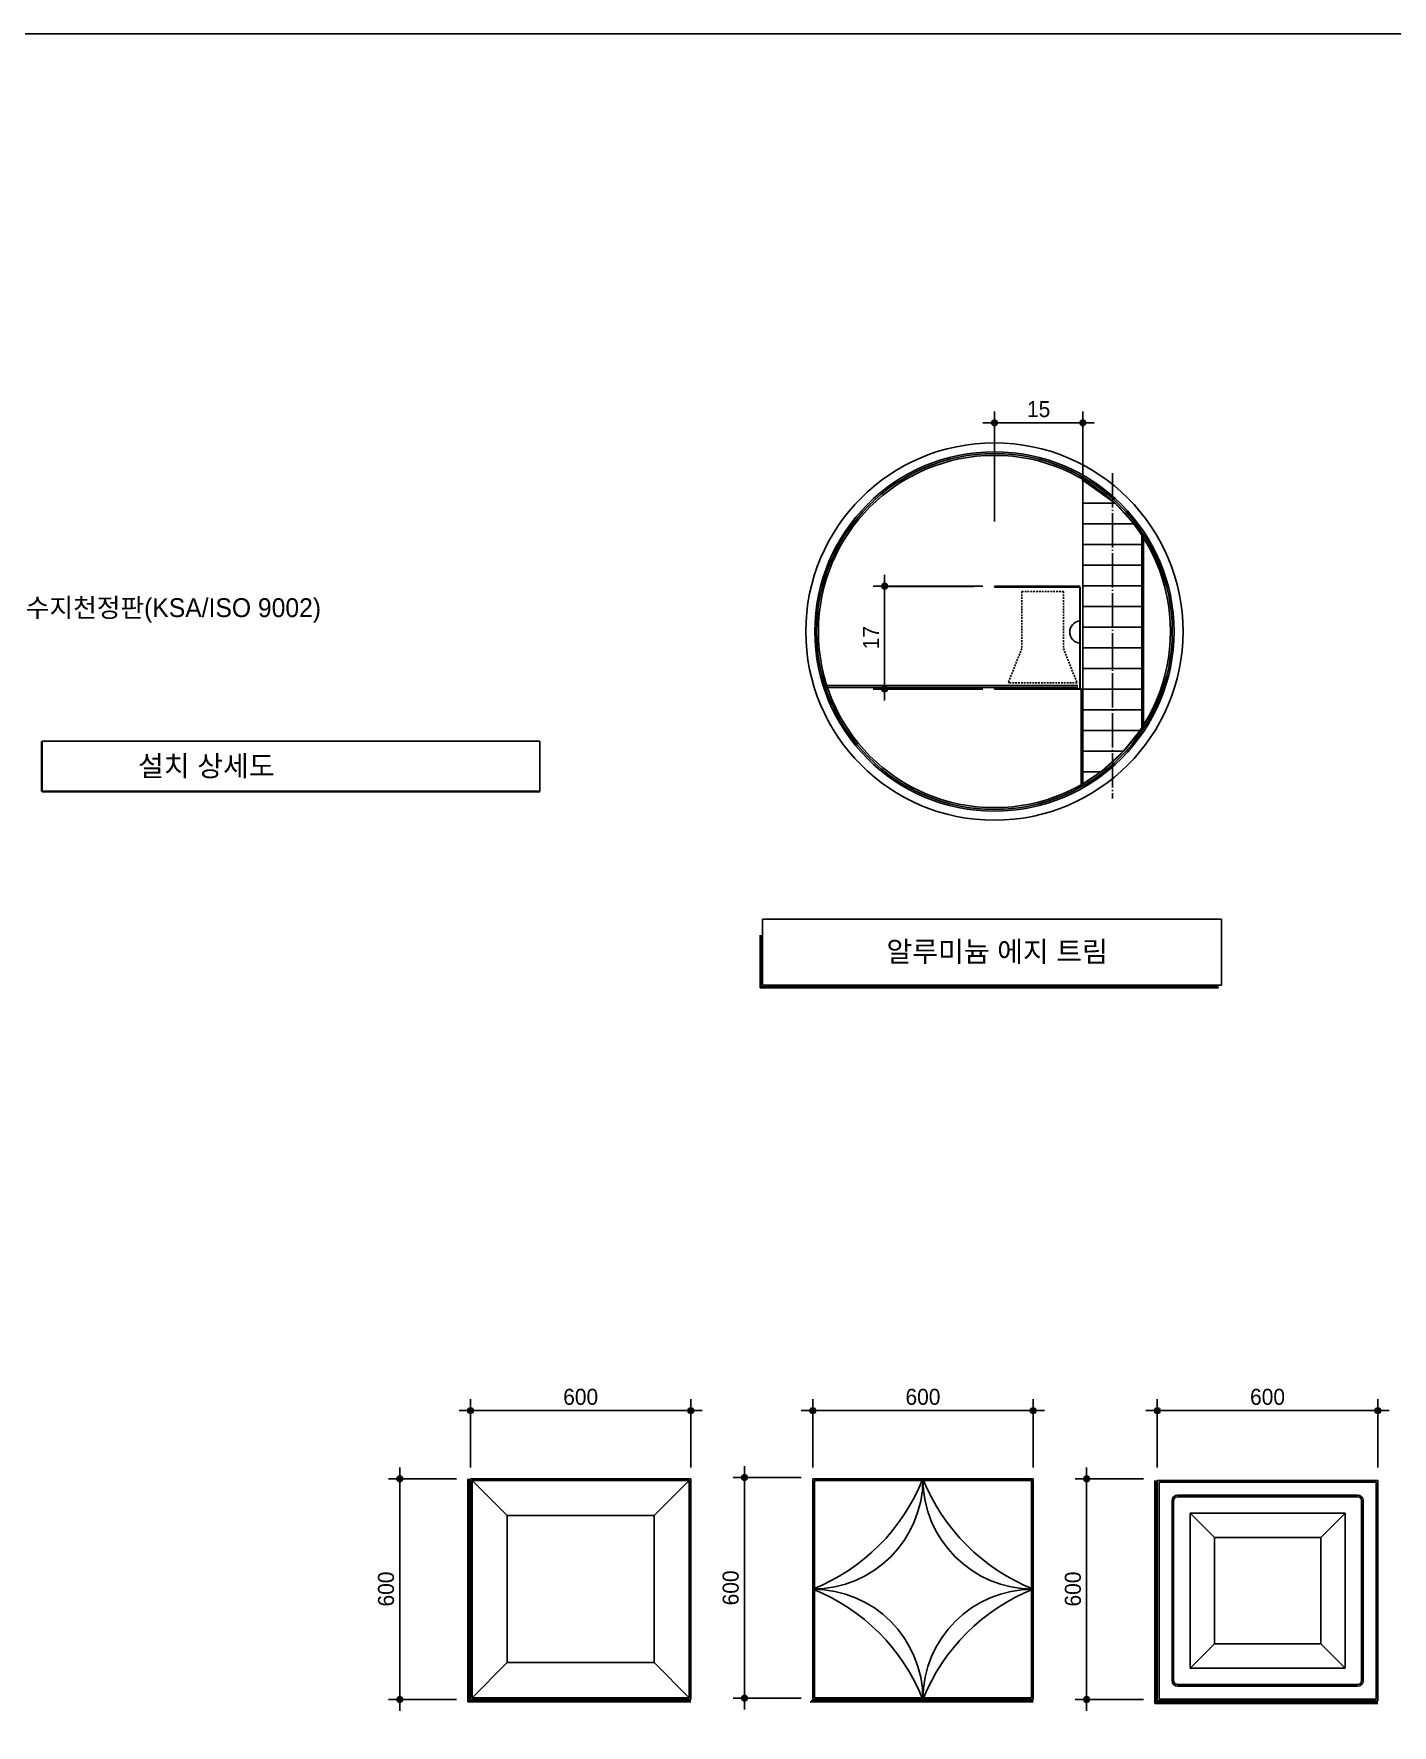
# Model space of a CAD drawing. Header units: millimetres. Extents: x 0 to 21000, y 0 to 5940.
# Drawn here: x 18163 to 19351, y 1491 to 2970 of the extents above; entities that cross this region are included whole.
import ezdxf

# ---------------------------------------------------------------- set-up
doc = ezdxf.new("R2010")
doc.units = ezdxf.units.MM
doc.linetypes.add('CEN', pattern=[35, 30, -2, 1, -2])
doc.linetypes.add('HS1', pattern=[2.5, 1.5, -1])
for name, color, linetype in [('2', 7, 'Continuous'), ('3TEX', 3, 'Continuous'), ('CEN', 1, 'CEN'), ('CW', 4, 'Continuous'), ('DIM', 7, 'Continuous'), ('FN', 4, 'Continuous'), ('HS1', 7, 'HS1')]:
    doc.layers.add(name, color=color, linetype=linetype)
doc.styles.add('1', font='')
doc.styles.get('1').set_extended_font_data('Dotum')
doc.dimstyles.new('SAMOO-3', dxfattribs={"dimscale": 300, "dimtxt": 3.0005, "dimasz": 1, "dimexe": 2, "dimexo": 2, "dimgap": 1, "dimtad": 1, "dimdec": 0, "dimdsep": 46, "dimlunit": 6, "dimtxsty": '1', "dimblk1": 'DIMDOT', "dimblk2": 'DIMDOT', "dimsah": 1, "dimcen": 2.5, "dimdle": 1.5, "dimclrd": 8, "dimclre": 8, "dimclrt": 3, "dimadec": 0, "dimazin": 0, "dimtfac": 1, "dimtdec": 0, "dimtix": 1, "dimtmove": 2, "dimatfit": 3, "dimldrblk": 'DIMDOT', "dimfxl": 1, "dimtvp": 1, "dimtolj": 1, "dimtzin": 0, "dimarcsym": 0})

# ---------------------------------------------------------------- blocks, each defined once
blk = doc.blocks.new('DIMDOT')
at = {"color": 0}
blk.add_line((-2, 0), (2, 0), dxfattribs=at)
for radius in [0.5, 0.25]:
    blk.add_circle((0, 0), radius, dxfattribs=at)
blk = doc.blocks.new('*D3085')
at = {"layer": 'Defpoints', "color": 0, "transparency": 16777216}
for p in [(18545.1, 1765.9), (18545.1, 1706.3), (18737.9, 1706.3)]:
    blk.add_point(p, dxfattribs=at)
at = {"layer": 'DIM', "color": 8, "lineweight": -2, "transparency": 16777216}
for p, q in [((18545.1, 1716.3), (18545.1, 1775.9)), ((18737.9, 1716.3), (18737.9, 1775.9)), ((18732.9, 1765.9), (18550.1, 1765.9))]:
    blk.add_line(p, q, dxfattribs=at)
at = {"layer": 'DIM', "color": 8, "lineweight": -2, "transparency": 16777216, "xscale": 5, "yscale": 5, "zscale": 5, "rotation": 180}
blk.add_blockref('DIMDOT', (18545.1, 1765.9), dxfattribs=at)
at = {"layer": 'DIM', "color": 8, "lineweight": -2, "transparency": 16777216, "xscale": 5, "yscale": 5, "zscale": 5}
blk.add_blockref('DIMDOT', (18737.9, 1765.9), dxfattribs=at)
at = {"layer": 'DIM', "color": 3, "transparency": 16777216, "insert": (18641.5, 1777.9), "char_height": 14, "attachment_point": 5, "style": '1'}
blk.add_mtext('\\A1;600', dxfattribs=at)
blk = doc.blocks.new('*D3086')
at = {"layer": 'Defpoints', "color": 0, "transparency": 16777216}
for p in [(18844.5, 1765.9), (18844.5, 1706.3), (19037.3, 1706.3)]:
    blk.add_point(p, dxfattribs=at)
at = {"layer": 'DIM', "color": 8, "lineweight": -2, "transparency": 16777216}
for p, q in [((18844.5, 1716.3), (18844.5, 1775.9)), ((19037.3, 1716.3), (19037.3, 1775.9)), ((19032.3, 1765.9), (18849.5, 1765.9))]:
    blk.add_line(p, q, dxfattribs=at)
at = {"layer": 'DIM', "color": 8, "lineweight": -2, "transparency": 16777216, "xscale": 5, "yscale": 5, "zscale": 5, "rotation": 180}
blk.add_blockref('DIMDOT', (18844.5, 1765.9), dxfattribs=at)
at = {"layer": 'DIM', "color": 8, "lineweight": -2, "transparency": 16777216, "xscale": 5, "yscale": 5, "zscale": 5}
blk.add_blockref('DIMDOT', (19037.3, 1765.9), dxfattribs=at)
at = {"layer": 'DIM', "color": 3, "transparency": 16777216, "insert": (18940.9, 1777.9), "char_height": 14, "attachment_point": 5, "style": '1'}
blk.add_mtext('\\A1;600', dxfattribs=at)
blk = doc.blocks.new('*D3087')
at = {"layer": 'Defpoints', "color": 0, "transparency": 16777216}
for p in [(19145.9, 1765.9), (19145.9, 1706.3), (19338.8, 1706.3)]:
    blk.add_point(p, dxfattribs=at)
at = {"layer": 'DIM', "color": 8, "lineweight": -2, "transparency": 16777216}
for p, q in [((19145.9, 1716.3), (19145.9, 1775.9)), ((19338.8, 1716.3), (19338.8, 1775.9)), ((19333.8, 1765.9), (19150.9, 1765.9))]:
    blk.add_line(p, q, dxfattribs=at)
at = {"layer": 'DIM', "color": 8, "lineweight": -2, "transparency": 16777216, "xscale": 5, "yscale": 5, "zscale": 5, "rotation": 180}
blk.add_blockref('DIMDOT', (19145.9, 1765.9), dxfattribs=at)
at = {"layer": 'DIM', "color": 8, "lineweight": -2, "transparency": 16777216, "xscale": 5, "yscale": 5, "zscale": 5}
blk.add_blockref('DIMDOT', (19338.8, 1765.9), dxfattribs=at)
at = {"layer": 'DIM', "color": 3, "transparency": 16777216, "insert": (19242.3, 1777.9), "char_height": 14, "attachment_point": 5, "style": '1'}
blk.add_mtext('\\A1;600', dxfattribs=at)
blk = doc.blocks.new('*D3091')
at = {"layer": 'Defpoints', "color": 0, "transparency": 16777216}
for p in [(18542.9, 1706.3), (18483.3, 1513.4), (18542.9, 1513.4)]:
    blk.add_point(p, dxfattribs=at)
at = {"layer": 'DIM', "color": 8, "lineweight": -2, "transparency": 16777216}
for p, q in [((18532.9, 1706.3), (18473.3, 1706.3)), ((18483.3, 1701.3), (18483.3, 1518.4)), ((18532.9, 1513.4), (18473.3, 1513.4))]:
    blk.add_line(p, q, dxfattribs=at)
at = {"layer": 'DIM', "color": 8, "lineweight": -2, "transparency": 16777216, "xscale": 5, "yscale": 5, "zscale": 5}
for p, rotation in [((18483.3, 1706.3), 90), ((18483.3, 1513.4), 270)]:
    blk.add_blockref('DIMDOT', p, dxfattribs=dict(at, rotation=rotation))
at = {"layer": 'DIM', "color": 3, "transparency": 16777216, "insert": (18471.3, 1609.9), "char_height": 14, "attachment_point": 5, "rotation": 90, "style": '1'}
blk.add_mtext('\\A1;600', dxfattribs=at)
blk = doc.blocks.new('*D3092')
at = {"layer": 'Defpoints', "color": 0, "transparency": 16777216}
for p in [(18844.5, 1707.4), (18784.8, 1514.5), (18844.5, 1514.5)]:
    blk.add_point(p, dxfattribs=at)
at = {"layer": 'DIM', "color": 8, "lineweight": -2, "transparency": 16777216}
for p, q in [((18834.5, 1707.4), (18774.8, 1707.4)), ((18784.8, 1702.4), (18784.8, 1519.5)), ((18834.5, 1514.5), (18774.8, 1514.5))]:
    blk.add_line(p, q, dxfattribs=at)
at = {"layer": 'DIM', "color": 8, "lineweight": -2, "transparency": 16777216, "xscale": 5, "yscale": 5, "zscale": 5}
for p, rotation in [((18784.8, 1707.4), 90), ((18784.8, 1514.5), 270)]:
    blk.add_blockref('DIMDOT', p, dxfattribs=dict(at, rotation=rotation))
at = {"layer": 'DIM', "color": 3, "transparency": 16777216, "insert": (18772.8, 1610.9), "char_height": 14, "attachment_point": 5, "rotation": 90, "style": '1'}
blk.add_mtext('\\A1;600', dxfattribs=at)
blk = doc.blocks.new('*D3093')
at = {"layer": 'Defpoints', "color": 0, "transparency": 16777216}
for p in [(19143.8, 1706.3), (19084.1, 1513.4), (19143.8, 1513.4)]:
    blk.add_point(p, dxfattribs=at)
at = {"layer": 'DIM', "color": 8, "lineweight": -2, "transparency": 16777216}
for p, q in [((19133.8, 1706.3), (19074.1, 1706.3)), ((19084.1, 1701.3), (19084.1, 1518.4)), ((19133.8, 1513.4), (19074.1, 1513.4))]:
    blk.add_line(p, q, dxfattribs=at)
at = {"layer": 'DIM', "color": 8, "lineweight": -2, "transparency": 16777216, "xscale": 5, "yscale": 5, "zscale": 5}
for p, rotation in [((19084.1, 1706.3), 90), ((19084.1, 1513.4), 270)]:
    blk.add_blockref('DIMDOT', p, dxfattribs=dict(at, rotation=rotation))
at = {"layer": 'DIM', "color": 3, "transparency": 16777216, "insert": (19072.1, 1609.9), "char_height": 14, "attachment_point": 5, "rotation": 90, "style": '1'}
blk.add_mtext('\\A1;600', dxfattribs=at)
blk = doc.blocks.new('*D3130')
at = {"layer": 'Defpoints', "color": 0, "transparency": 16777216}
for p in [(19080.8, 2629.7), (19003.4, 2533.6), (19080.8, 2533.6)]:
    blk.add_point(p, dxfattribs=at)
at = {"layer": 'DIM', "color": 8, "lineweight": -2, "transparency": 16777216}
for p, q in [((19003.4, 2543.6), (19003.4, 2639.7)), ((19080.8, 2543.6), (19080.8, 2639.7)), ((19008.4, 2629.7), (19075.8, 2629.7))]:
    blk.add_line(p, q, dxfattribs=at)
at = {"layer": 'DIM', "color": 8, "lineweight": -2, "transparency": 16777216, "xscale": 5, "yscale": 5, "zscale": 5, "rotation": 180}
blk.add_blockref('DIMDOT', (19003.4, 2629.7), dxfattribs=at)
at = {"layer": 'DIM', "color": 8, "lineweight": -2, "transparency": 16777216, "xscale": 5, "yscale": 5, "zscale": 5}
blk.add_blockref('DIMDOT', (19080.8, 2629.7), dxfattribs=at)
at = {"layer": 'DIM', "color": 3, "transparency": 16777216, "insert": (19042.1, 2641.7), "char_height": 14, "attachment_point": 5, "style": '1'}
blk.add_mtext('\\A1;15', dxfattribs=at)
blk = doc.blocks.new('*D3131')
at = {"layer": 'Defpoints', "color": 0, "transparency": 16777216}
for p in [(18907.4, 2486.9), (19003.4, 2486.9), (19003.4, 2397)]:
    blk.add_point(p, dxfattribs=at)
at = {"layer": 'DIM', "color": 8, "lineweight": -2, "transparency": 16777216}
for p, q in [((18993.4, 2486.9), (18897.4, 2486.9)), ((18907.4, 2402), (18907.4, 2481.9)), ((18993.4, 2397), (18897.4, 2397))]:
    blk.add_line(p, q, dxfattribs=at)
at = {"layer": 'DIM', "color": 8, "lineweight": -2, "transparency": 16777216, "xscale": 5, "yscale": 5, "zscale": 5}
for p, rotation in [((18907.4, 2486.9), 90), ((18907.4, 2397), 270)]:
    blk.add_blockref('DIMDOT', p, dxfattribs=dict(at, rotation=rotation))
at = {"layer": 'DIM', "color": 3, "transparency": 16777216, "insert": (18895.4, 2441.9), "char_height": 14, "attachment_point": 5, "rotation": 90, "style": '1'}
blk.add_mtext('\\A1;17', dxfattribs=at)

msp = doc.modelspace()

# ---------------------------------------------------------------- linework, layer by layer
at = {"color": 4}
for p, q in [((19080.8, 2580.4), (19080.8, 2314.2)), ((19132.3, 2531.5), (19132.3, 2363))]:
    msp.add_line(p, q, dxfattribs=at)
at = {"color": 2}
for p, q in [((19080.8, 2559.5), (19108.9, 2559.5)), ((19080.8, 2541.4), (19125.3, 2541.4)), ((19080.8, 2523.3), (19132.3, 2523.3)), ((19080.8, 2505.3), (19132.3, 2505.3)), ((19080.8, 2487.2), (19132.3, 2487.2)), ((19080.8, 2469.1), (19132.3, 2469.1)), ((19080.8, 2451), (19132.3, 2451)), ((19080.8, 2433), (19132.3, 2433)), ((19080.8, 2414.9), (19132.3, 2414.9)), ((19080.8, 2396.8), (19132.3, 2396.8)), ((19080.8, 2378.8), (19132.3, 2378.8)), ((19080.8, 2360.7), (19132.3, 2360.7)), ((19080.8, 2342.6), (19116.4, 2342.6)), ((19080.8, 2324.5), (19096.4, 2324.5))]:
    msp.add_line(p, q, dxfattribs=at)
at = {"color": 7}
for p, q in [((19133.9, 2531.5), (19133.9, 2363)), ((19079.2, 2397.6), (19079.2, 2314.2)), ((19145.9, 1704.9), (19338.8, 1704.9)), ((19145.9, 1704.9), (19338.8, 1704.9)), ((19145.9, 1512), (19145.9, 1704.9)), ((19145.9, 1512), (19145.9, 1704.9)), ((19147.5, 1703.3), (19337.2, 1703.3)), ((19147.5, 1703.3), (19337.2, 1703.3)), ((19147.5, 1513.6), (19147.5, 1703.3)), ((19147.5, 1513.6), (19147.5, 1703.3)), ((19337.2, 1703.3), (19337.2, 1513.6)), ((19337.2, 1703.3), (19337.2, 1513.6)), ((19338.8, 1704.9), (19338.8, 1512)), ((19338.8, 1704.9), (19338.8, 1512)), ((19174.5, 1676.3), (19195.9, 1654.9)), ((19174.5, 1676.3), (19195.9, 1654.9)), ((19288.8, 1654.9), (19310.2, 1676.3)), ((19288.8, 1654.9), (19310.2, 1676.3)), ((19195.9, 1562), (19174.5, 1540.6)), ((19195.9, 1562), (19174.5, 1540.6)), ((19288.8, 1562), (19310.2, 1540.6)), ((19288.8, 1562), (19310.2, 1540.6)), ((18705.8, 1545.6), (18736.5, 1514.9)), ((19338.8, 1512), (19145.9, 1512)), ((19338.8, 1512), (19145.9, 1512)), ((19337.2, 1513.6), (19147.5, 1513.6)), ((19337.2, 1513.6), (19147.5, 1513.6))]:
    msp.add_line(p, q, dxfattribs=at)
for p, q in [((18985.4, 2486.8), (18910.7, 2486.8)), ((19003.4, 2486.2), (19003.4, 2486.8)), ((19076.5, 2400), (18854.5, 2400)), ((19076.5, 2398.4), (18854.5, 2398.4)), ((18985.4, 2397), (18910.7, 2397)), ((19003.4, 2397), (19003.4, 2397.6)), ((18605.8, 2351.3), (18170.2, 2351.3)), ((18605.8, 2307.3), (18605.8, 2351.3)), ((18800.6, 2195.7), (19202, 2195.7)), ((18800.6, 2138), (19202, 2138))]:
    msp.add_line(p, q)
msp.add_lwpolyline([(16800, 0), (21000, 0), (21000, 2970), (16800, 2970)], close=True)
for points in [[(19079.9, 2580.1), (19108.9, 2559.5), (19125.3, 2541.4), (19132.3, 2531.5)], [(19080.8, 2314.2), (19096.4, 2324.5), (19116.4, 2342.6), (19130.8, 2360.7), (19132.3, 2363)]]:
    msp.add_lwpolyline(points)
at = {"const_width": 2.14}
for points in [[(18170.2, 2351.3), (18170.2, 2307.3)], [(18170.2, 2307.3), (18605.8, 2307.3)]]:
    msp.add_lwpolyline(points, dxfattribs=at)
at = {"color": 4}
for radius in [165, 157.1, 155.6, 154]:
    msp.add_circle((19003.4, 2447.3), radius, dxfattribs=at)
at = {"color": 7}
for centre, start, end in [((18779.9, 1770.9), 291.8627, 338.1373), ((19101.9, 1770.9), 201.8627, 248.1373), ((18779.9, 1448.8), 21.8627, 68.1373), ((19101.9, 1448.8), 111.8627, 158.1373)]:
    msp.add_arc(centre, 173.5, start, end, dxfattribs=at)
at = {"layer": '2', "color": 4}
for p, q in [((18798.5, 2181.7), (18798.5, 2135.8)), ((18799.2, 2181.7), (18799.2, 2136.5)), ((18798.5, 2135.8), (19199.5, 2135.8)), ((18799.2, 2136.5), (19199.5, 2136.5))]:
    msp.add_line(p, q, dxfattribs=at)
at = {"layer": '2', "color": 7}
for p, q in [((18542.9, 1706.3), (18542.9, 1511.3)), ((18543.7, 1706.3), (18543.7, 1512)), ((18737.9, 1706.3), (18545.1, 1706.3)), ((18545.1, 1706.3), (18545.1, 1513.4)), ((18736.5, 1704.9), (18546.5, 1704.9)), ((18546.5, 1704.9), (18546.5, 1514.9)), ((18577.2, 1674.1), (18546.5, 1704.9)), ((18705.8, 1674.1), (18736.5, 1704.9)), ((18736.5, 1514.9), (18736.5, 1704.9)), ((18737.9, 1513.4), (18737.9, 1706.3)), ((19037.3, 1706.3), (18844.5, 1706.3)), ((18844.5, 1706.3), (18844.5, 1513.4)), ((19035.9, 1704.9), (18845.9, 1704.9)), ((18845.9, 1704.9), (18845.9, 1514.9)), ((19035.9, 1514.9), (19035.9, 1704.9)), ((19037.3, 1513.4), (19037.3, 1706.3)), ((19143.8, 1704.9), (19143.8, 1509.9)), ((19144.5, 1704.9), (19144.5, 1510.6)), ((19158.8, 1687.2), (19158.8, 1529.7)), ((19158.8, 1687.2), (19158.8, 1529.7)), ((19160.2, 1687.2), (19160.2, 1529.7)), ((19160.2, 1687.2), (19160.2, 1529.7)), ((19321.1, 1692), (19163.6, 1692)), ((19321.1, 1692), (19163.6, 1692)), ((19321.1, 1690.6), (19163.6, 1690.6)), ((19321.1, 1690.6), (19163.6, 1690.6)), ((19324.5, 1529.7), (19324.5, 1687.2)), ((19324.5, 1529.7), (19324.5, 1687.2)), ((19325.9, 1529.7), (19325.9, 1687.2)), ((19325.9, 1529.7), (19325.9, 1687.2)), ((18705.8, 1674.1), (18577.2, 1674.1)), ((18577.2, 1674.1), (18577.2, 1545.6)), ((18705.8, 1545.6), (18705.8, 1674.1)), ((19174.5, 1676.3), (19174.5, 1540.6)), ((19174.5, 1676.3), (19174.5, 1540.6)), ((19310.2, 1676.3), (19174.5, 1676.3)), ((19310.2, 1676.3), (19174.5, 1676.3)), ((19310.2, 1540.6), (19310.2, 1676.3)), ((19310.2, 1540.6), (19310.2, 1676.3)), ((19195.9, 1654.9), (19195.9, 1562)), ((19195.9, 1654.9), (19195.9, 1562)), ((19288.8, 1654.9), (19195.9, 1654.9)), ((19288.8, 1654.9), (19195.9, 1654.9)), ((19288.8, 1562), (19288.8, 1654.9)), ((19288.8, 1562), (19288.8, 1654.9)), ((19195.9, 1562), (19288.8, 1562)), ((19195.9, 1562), (19288.8, 1562)), ((18577.2, 1545.6), (18546.5, 1514.9)), ((18577.2, 1545.6), (18705.8, 1545.6)), ((19174.5, 1540.6), (19310.2, 1540.6)), ((19174.5, 1540.6), (19310.2, 1540.6)), ((19163.6, 1526.3), (19321.1, 1526.3)), ((19163.6, 1526.3), (19321.1, 1526.3)), ((19163.6, 1524.9), (19321.1, 1524.9)), ((19163.6, 1524.9), (19321.1, 1524.9)), ((18542.9, 1511.3), (18737.9, 1511.3)), ((18543.7, 1512), (18737.9, 1512)), ((18545.1, 1513.4), (18737.9, 1513.4)), ((18546.5, 1514.9), (18736.5, 1514.9)), ((18842.3, 1511.3), (19037.3, 1511.3)), ((18843, 1512), (19037.3, 1512)), ((18844.5, 1513.4), (19037.3, 1513.4)), ((18845.9, 1514.9), (19035.9, 1514.9)), ((19143.8, 1509.9), (19338.8, 1509.9)), ((19144.5, 1510.6), (19338.8, 1510.6))]:
    msp.add_line(p, q, dxfattribs=at)
for centre, radius, start, end in [((18844.5, 1706.3), 96.4, 270, 0), ((19037.3, 1706.3), 96.4, 180, 270), ((19163.6, 1687.2), 4.82, 90, 180), ((19163.6, 1687.2), 4.82, 90, 180), ((19163.6, 1687.2), 3.39, 90, 180), ((19163.6, 1687.2), 3.39, 90, 180), ((19321.1, 1687.2), 4.82, 0, 90), ((19321.1, 1687.2), 4.82, 0, 90), ((19321.1, 1687.2), 3.39, 0, 90), ((19321.1, 1687.2), 3.39, 0, 90), ((18844.5, 1513.4), 96.4, 0, 90), ((19037.3, 1513.4), 96.4, 90, 180), ((19163.6, 1529.7), 4.82, 180, 270), ((19163.6, 1529.7), 4.82, 180, 270), ((19163.6, 1529.7), 3.39, 180, 270), ((19163.6, 1529.7), 3.39, 180, 270), ((19321.1, 1529.7), 4.82, 270, 0), ((19321.1, 1529.7), 4.82, 270, 0), ((19321.1, 1529.7), 3.39, 270, 0), ((19321.1, 1529.7), 3.39, 270, 0)]:
    msp.add_arc(centre, radius, start, end, dxfattribs=at)
at = {"layer": 'CEN', "color": 7, "linetype": 'CEN'}
msp.add_line((19106.6, 2585.8), (19106.6, 2301.2), dxfattribs=at)
at = {"layer": 'CW'}
for p, q in [((19003.4, 2486.9), (19078.4, 2486.9)), ((19003.4, 2486.6), (19078.4, 2486.6)), ((19003.4, 2486.4), (19078.4, 2486.4)), ((19003.4, 2486.2), (19078.4, 2486.2)), ((19078, 2486.2), (19078, 2397)), ((19078.2, 2486.2), (19078.2, 2397)), ((19078.4, 2486.2), (19078.4, 2397)), ((19003.4, 2397.2), (19078.4, 2397.2)), ((19003.4, 2397), (19078.4, 2397))]:
    msp.add_line(p, q, dxfattribs=at)
at = {"layer": 'FN'}
for p, q in [((18800.6, 2138), (18800.6, 2195.7)), ((19202, 2138), (19202, 2195.7))]:
    msp.add_line(p, q, dxfattribs=at)
at = {"layer": 'FN', "color": 4}
msp.add_arc((19079.1, 2446.8), 9.82, 93.6694, 266.3306, dxfattribs=at)
at = {"layer": 'HS1', "linetype": 'HS1'}
for p, q in [((19027.4, 2482.3), (19027.4, 2432.3)), ((19027.4, 2482.3), (19063.8, 2482.3)), ((19063.8, 2482.3), (19063.8, 2432.3)), ((19027.4, 2432.3), (19015.5, 2402.5)), ((19063.8, 2432.3), (19075.7, 2402.5)), ((19075.7, 2402.5), (19015.5, 2402.5))]:
    msp.add_line(p, q, dxfattribs=at)

# ---------------------------------------------------------------- texts
at = {"layer": '3TEX', "color": 3, "lineweight": 50, "style": '1'}
for s, height, p in [('열경화성수지천정판(KSA/ISO 9002)', 16.5, (18073.3, 2459.9)), (' 설치 상세도', 18, (18247.8, 2320.7)), ('알루미늄 에지 트림', 18, (18908.9, 2158.4))]:
    msp.add_text(s, height=height, dxfattribs=at).set_placement(p)

# ---------------------------------------------------------------- dimensions: what is measured, and where the dimension line sits
at = {"layer": 'DIM'}
for base, p1, p2, text, picture, middle in [((19080.8, 2629.7), (19003.4, 2533.6), (19080.8, 2533.6), '15', '*D3130', (19042.1, 2641.7)), ((18545.1, 1765.9), (18737.9, 1706.3), (18545.1, 1706.3), '600', '*D3085', (18641.5, 1777.9)), ((18844.5, 1765.9), (19037.3, 1706.3), (18844.5, 1706.3), '600', '*D3086', (18940.9, 1777.9)), ((19145.9, 1765.9), (19338.8, 1706.3), (19145.9, 1706.3), '600', '*D3087', (19242.3, 1777.9))]:
    dim = msp.add_linear_dim(base=base, p1=p1, p2=p2, text=text, dimstyle='SAMOO-3', override={"dimscale": 5, "dimtxt": 2.8}, dxfattribs=at)
    dim.commit()
    dim.dimension.update_dxf_attribs({"geometry": picture, "text_midpoint": middle})
for base, p1, p2, text, picture, middle in [((18907.4, 2486.9), (19003.4, 2397), (19003.4, 2486.9), '17', '*D3131', (18895.4, 2441.9)), ((18483.3, 1513.4), (18542.9, 1706.3), (18542.9, 1513.4), '600', '*D3091', (18471.3, 1609.9)), ((18784.8, 1514.5), (18844.5, 1707.4), (18844.5, 1514.5), '600', '*D3092', (18772.8, 1610.9)), ((19084.1, 1513.4), (19143.8, 1706.3), (19143.8, 1513.4), '600', '*D3093', (19072.1, 1609.9))]:
    dim = msp.add_linear_dim(base=base, p1=p1, p2=p2, angle=90, text=text, dimstyle='SAMOO-3', override={"dimscale": 5, "dimtxt": 2.8}, dxfattribs=at)
    dim.commit()
    dim.dimension.update_dxf_attribs({"geometry": picture, "text_midpoint": middle})

doc.saveas('drawing.dxf')
